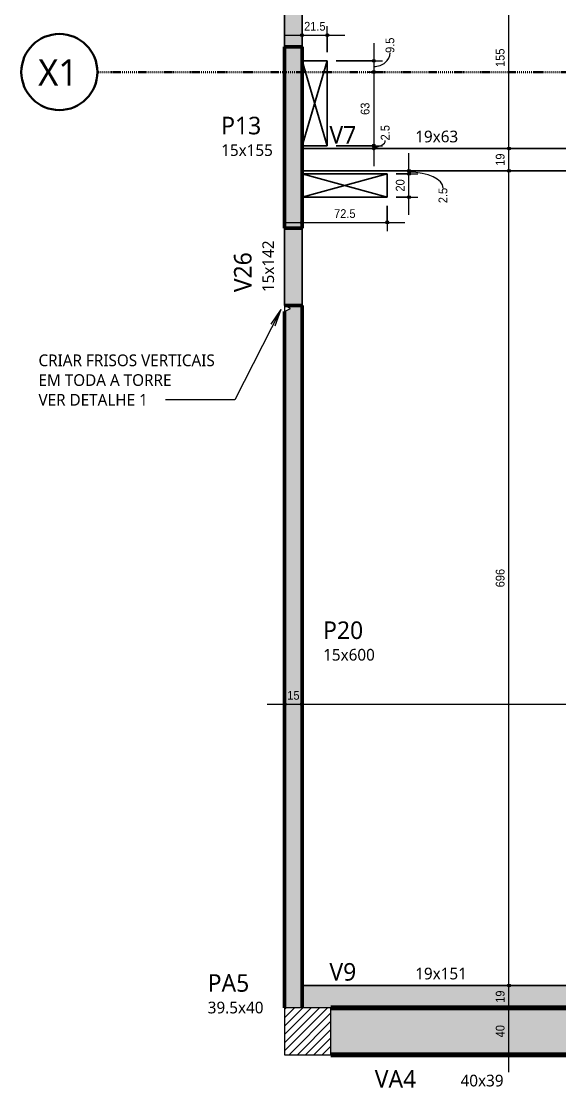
# Model space of a CAD drawing. Header units: centimetres. Extents: x -1984 to 34419, y -3196 to 88064.
# Drawn here: x -1984 to -1524, y -984 to -73 of the extents above; entities that cross this region are included whole.
import ezdxf

# ---------------------------------------------------------------- set-up
doc = ezdxf.new("R2010")
doc.units = ezdxf.units.CM
doc.linetypes.add('Dash dot', pattern=[1.5875, 0.635, -0.47625, 0, -0.47625])
doc.linetypes.add('Traço', pattern=[0.635, 0.3175, -0.3175])
for name, color, linetype, lineweight in [('A-ANNO-DIMS', 7, 'Continuous', 9), ('A-ANNO-DIMS-50', 7, 'Continuous', 9), ('A-DETL-GENF', 7, 'Continuous', 18), ('A-DETL-THIN', 7, 'Continuous', 25), ('A-FLOR', 7, 'Continuous', 25), ('G-ANNO-TEXT', 7, 'Continuous', 9), ('S-BEAM', 7, 'Continuous', 25), ('S-BEAM-HDLN', 7, 'Traço', 25), ('S-BEAM-IDEN', 7, 'Continuous', 9), ('S-COLS', 7, 'Continuous', 25), ('S-COLS-IDEN', 7, 'Continuous', 9), ('S-GRID', 7, 'Continuous', 9), ('S-GRID-IDEN', 7, 'Continuous', 9)]:
    doc.layers.add(name, color=color, linetype=linetype, lineweight=lineweight)
doc.layers.add('A-DETL', color=7, linetype='Continuous', lineweight=18, true_color=0x00a600)
doc.styles.add('Arial_1', font='arial.ttf', dxfattribs={"width": 0.9, "height": 7.5})
doc.styles.add('Gadugi', font='gadugi.ttf', dxfattribs={"height": 15})
doc.styles.add('Gadugi_1', font='gadugi.ttf', dxfattribs={"height": 10})
doc.styles.add('Gadugi_5', font='gadugi.ttf', dxfattribs={"height": 22.5})
doc.dimstyles.new('PED_1_5mm_ESQ', dxfattribs={"dimscale": 30.48, "dimtxt": 7.651945, "dimasz": 0.328084, "dimexe": 0.246063, "dimexo": 0.246063, "dimgap": 0.049213, "dimtad": 1, "dimdec": 1, "dimrnd": 0.5, "dimdsep": 46, "dimtxsty": 'Arial_1', "dimblk1": 'DOTSMALL', "dimblk2": 'DOTSMALL', "dimsah": 1, "dimcen": 0.09, "dimdle": 0.492126, "dimazin": 0, "dimtfac": 1, "dimtdec": 4, "dimtix": 1, "dimtmove": 0, "dimatfit": 3, "dimfxl": 1, "dimtvp": 1, "dimtolj": 1, "dimtzin": 0, "dimarcsym": 2})
doc.dimstyles.new('PED_1_5mm_ESQ_2', dxfattribs={"dimscale": 30.48, "dimtxt": 7.651945, "dimasz": 0.328084, "dimexe": 0.246063, "dimexo": 0.246063, "dimgap": 0.049213, "dimtad": 1, "dimdec": 1, "dimrnd": 0.5, "dimdsep": 46, "dimtxsty": 'Arial_1', "dimblk1": 'DOTSMALL', "dimblk2": 'DOTSMALL', "dimsah": 1, "dimcen": 0.09, "dimdle": 0.492126, "dimazin": 0, "dimtfac": 1, "dimtdec": 4, "dimtix": 1, "dimtmove": 1, "dimatfit": 3, "dimfxl": 1, "dimtvp": 1, "dimtolj": 1, "dimtzin": 0, "dimarcsym": 2})

# ---------------------------------------------------------------- blocks, each defined once
blk = doc.blocks.new('Eixo - X1-2173051-PL F 001 - FORMA DO 4º PAVIMENTO')
at = {"layer": 'S-GRID-IDEN', "color": 152, "lineweight": 35, "true_color": 0x0070c0}
blk.add_circle((0, 0), 0.65, dxfattribs=at)
blk = doc.blocks.new('DIMBLOCK18-PL F 001 - FORMA DO 4º PAVIMENTO')
at = {"layer": 'A-ANNO-DIMS-50'}
h = blk.add_hatch(color=256, dxfattribs=at)
edge = h.paths.add_edge_path(flags=0)
edge.add_arc((-1567.19, -915.95), 1.25, 0, 360)
h = blk.add_hatch(color=256, dxfattribs=at)
edge = h.paths.add_edge_path(flags=0)
edge.add_arc((-1567.19, -955.95), 1.25, 0, 360)
for p, q in [((-1561.46, -915.95), (-1574.69, -915.95)), ((-1567.19, -970.95), (-1567.19, -915.95)), ((-1567.19, -915.95), (-1561.46, -915.95)), ((-1561.46, -955.95), (-1574.69, -955.95)), ((-1567.19, -955.95), (-1561.46, -955.95))]:
    blk.add_line(p, q, dxfattribs=at)
for centre in [(-1567.19, -915.95), (-1567.19, -955.95)]:
    blk.add_circle(centre, 1.25, dxfattribs=at)
at = {"layer": 'A-ANNO-DIMS-50', "color": 0, "insert": (-1578.43, -941.13), "char_height": 7.5, "width": 12.4315, "attachment_point": 1, "rotation": 90, "line_spacing_factor": 0.941778, "style": 'Arial_1'}
blk.add_mtext('40', dxfattribs=at)
blk = doc.blocks.new('_DotSmall')
at = {"color": 0, "linetype": 'ByBlock', "const_width": 0.5}
blk.add_lwpolyline([(-0.0625, 0, 1), (0.0625, 0, 1)], format="xyb", close=True, dxfattribs=at)
blk = doc.blocks.new('DIMBLOCK19-PL F 001 - FORMA DO 4º PAVIMENTO')
at = {"layer": 'A-ANNO-DIMS-50'}
h = blk.add_hatch(color=256, dxfattribs=at)
edge = h.paths.add_edge_path(flags=0)
edge.add_arc((-1567.19, -896.95), 1.25, 0, 360)
h = blk.add_hatch(color=256, dxfattribs=at)
edge = h.paths.add_edge_path(flags=0)
edge.add_arc((-1567.19, -915.95), 1.25, 0, 360)
for p, q in [((-1561.46, -896.95), (-1574.69, -896.95)), ((-1567.19, -915.95), (-1567.19, -896.95)), ((-1567.19, -896.95), (-1561.46, -896.95)), ((-1561.46, -915.95), (-1574.69, -915.95)), ((-1567.19, -915.95), (-1561.46, -915.95))]:
    blk.add_line(p, q, dxfattribs=at)
for centre in [(-1567.19, -896.95), (-1567.19, -915.95)]:
    blk.add_circle(centre, 1.25, dxfattribs=at)
at = {"layer": 'A-ANNO-DIMS-50', "color": 0, "insert": (-1578.43, -911.63), "char_height": 7.5, "width": 12.4315, "attachment_point": 1, "rotation": 90, "line_spacing_factor": 0.941778, "style": 'Arial_1'}
blk.add_mtext('19', dxfattribs=at)
blk = doc.blocks.new('DIMBLOCK20-PL F 001 - FORMA DO 4º PAVIMENTO')
at = {"layer": 'A-ANNO-DIMS-50'}
h = blk.add_hatch(color=256, dxfattribs=at)
edge = h.paths.add_edge_path(flags=0)
edge.add_arc((-1567.19, -200.88), 1.25, 0, 360)
h = blk.add_hatch(color=256, dxfattribs=at)
edge = h.paths.add_edge_path(flags=0)
edge.add_arc((-1567.19, -896.95), 1.25, 0, 360)
for p, q in [((-1561.46, -200.88), (-1574.69, -200.88)), ((-1567.19, -896.95), (-1567.19, -200.88)), ((-1567.19, -200.88), (-1561.46, -200.88)), ((-1561.46, -896.95), (-1574.69, -896.95)), ((-1567.19, -896.95), (-1561.46, -896.95))]:
    blk.add_line(p, q, dxfattribs=at)
for centre in [(-1567.19, -200.88), (-1567.19, -896.95)]:
    blk.add_circle(centre, 1.25, dxfattribs=at)
at = {"layer": 'A-ANNO-DIMS-50', "color": 0, "insert": (-1578.43, -556.68), "char_height": 7.5, "width": 18.6472, "attachment_point": 1, "rotation": 90, "line_spacing_factor": 0.941778, "style": 'Arial_1'}
blk.add_mtext('696', dxfattribs=at)
blk = doc.blocks.new('DIMBLOCK21-PL F 001 - FORMA DO 4º PAVIMENTO')
at = {"layer": 'A-ANNO-DIMS-50'}
h = blk.add_hatch(color=256, dxfattribs=at)
edge = h.paths.add_edge_path(flags=0)
edge.add_arc((-1567.19, -181.88), 1.25, 0, 360)
h = blk.add_hatch(color=256, dxfattribs=at)
edge = h.paths.add_edge_path(flags=0)
edge.add_arc((-1567.19, -200.88), 1.25, 0, 360)
for p, q in [((-1561.46, -181.88), (-1574.69, -181.88)), ((-1567.19, -200.88), (-1567.19, -181.88)), ((-1567.19, -181.88), (-1561.46, -181.88)), ((-1561.46, -200.88), (-1574.69, -200.88)), ((-1567.19, -200.88), (-1561.46, -200.88))]:
    blk.add_line(p, q, dxfattribs=at)
for centre in [(-1567.19, -181.88), (-1567.19, -200.88)]:
    blk.add_circle(centre, 1.25, dxfattribs=at)
at = {"layer": 'A-ANNO-DIMS-50', "color": 0, "insert": (-1578.43, -196.56), "char_height": 7.5, "width": 12.4315, "attachment_point": 1, "rotation": 90, "line_spacing_factor": 0.941778, "style": 'Arial_1'}
blk.add_mtext('19', dxfattribs=at)
blk = doc.blocks.new('DIMBLOCK22-PL F 001 - FORMA DO 4º PAVIMENTO')
at = {"layer": 'A-ANNO-DIMS-50'}
h = blk.add_hatch(color=256, dxfattribs=at)
edge = h.paths.add_edge_path(flags=0)
edge.add_arc((-1567.19, -26.88), 1.25, 0, 360)
h = blk.add_hatch(color=256, dxfattribs=at)
edge = h.paths.add_edge_path(flags=0)
edge.add_arc((-1567.19, -181.88), 1.25, 0, 360)
for p, q in [((-1388.86, -26.88), (-1574.69, -26.88)), ((-1567.19, -181.88), (-1567.19, -26.88)), ((-1567.19, -26.88), (-1388.86, -26.88)), ((-1561.46, -181.88), (-1574.69, -181.88)), ((-1567.19, -181.88), (-1561.46, -181.88))]:
    blk.add_line(p, q, dxfattribs=at)
for centre in [(-1567.19, -26.88), (-1567.19, -181.88)]:
    blk.add_circle(centre, 1.25, dxfattribs=at)
at = {"layer": 'A-ANNO-DIMS-50', "color": 0, "insert": (-1578.43, -112.15), "char_height": 7.5, "width": 18.6472, "attachment_point": 1, "rotation": 90, "line_spacing_factor": 0.941778, "style": 'Arial_1'}
blk.add_mtext('155', dxfattribs=at)
blk = doc.blocks.new('DIMBLOCK53-PL F 001 - FORMA DO 4º PAVIMENTO')
at = {"layer": 'A-ANNO-DIMS-50'}
h = blk.add_hatch(color=256, dxfattribs=at)
edge = h.paths.add_edge_path(flags=0)
edge.add_arc((-1758.86, -656.45), 1.25, 0, 360)
h = blk.add_hatch(color=256, dxfattribs=at)
edge = h.paths.add_edge_path(flags=0)
edge.add_arc((-1743.86, -656.45), 1.25, 0, 360)
for p, q in [((-1758.86, -662.18), (-1758.86, -648.95)), ((-1743.86, -662.18), (-1743.86, -648.95)), ((-1773.86, -656.45), (-1743.86, -656.45)), ((-1758.86, -656.45), (-1758.86, -662.18)), ((-1743.86, -656.45), (-1743.86, -662.18))]:
    blk.add_line(p, q, dxfattribs=at)
for centre in [(-1758.86, -656.45), (-1743.86, -656.45)]:
    blk.add_circle(centre, 1.25, dxfattribs=at)
at = {"layer": 'A-ANNO-DIMS-50', "color": 0, "insert": (-1756.54, -645.21), "char_height": 7.5, "width": 12.4315, "attachment_point": 1, "line_spacing_factor": 0.941778, "style": 'Arial_1'}
blk.add_mtext('15', dxfattribs=at)
blk = doc.blocks.new('DIMBLOCK54-PL F 001 - FORMA DO 4º PAVIMENTO')
at = {"layer": 'A-ANNO-DIMS-50'}
h = blk.add_hatch(color=256, dxfattribs=at)
edge = h.paths.add_edge_path(flags=0)
edge.add_arc((-1743.86, -656.45), 1.25, 0, 360)
h = blk.add_hatch(color=256, dxfattribs=at)
edge = h.paths.add_edge_path(flags=0)
edge.add_arc((-1240.86, -656.45), 1.25, 0, 360)
for p, q in [((-1240.86, -429.38), (-1240.86, -663.95)), ((-1240.86, -656.45), (-1240.86, -429.38)), ((-1743.86, -662.18), (-1743.86, -648.95)), ((-1743.86, -656.45), (-1240.86, -656.45)), ((-1743.86, -656.45), (-1743.86, -662.18))]:
    blk.add_line(p, q, dxfattribs=at)
for centre in [(-1743.86, -656.45), (-1240.86, -656.45)]:
    blk.add_circle(centre, 1.25, dxfattribs=at)
at = {"layer": 'A-ANNO-DIMS-50', "color": 0, "insert": (-1500.13, -645.21), "char_height": 7.5, "width": 18.6472, "attachment_point": 1, "line_spacing_factor": 0.941778, "style": 'Arial_1'}
blk.add_mtext('503', dxfattribs=at)
blk = doc.blocks.new('DIMBLOCK210-PL F 001 - FORMA DO 4º PAVIMENTO')
at = {"layer": 'A-ANNO-DIMS-50'}
h = blk.add_hatch(color=256, dxfattribs=at)
edge = h.paths.add_edge_path(flags=0)
edge.add_arc((-1682.61, -106.88), 1.25, 0, 360)
h = blk.add_hatch(color=256, dxfattribs=at)
edge = h.paths.add_edge_path(flags=0)
edge.add_arc((-1682.61, -116.45), 1.25, 0, 360)
for p, q in [((-1682.61, -91.88), (-1682.61, -116.45)), ((-1714.86, -106.88), (-1675.11, -106.88)), ((-1682.61, -106.88), (-1714.86, -106.88)), ((-1688.34, -116.45), (-1675.11, -116.45)), ((-1682.61, -116.45), (-1688.34, -116.45))]:
    blk.add_line(p, q, dxfattribs=at)
for centre in [(-1682.61, -106.88), (-1682.61, -116.45)]:
    blk.add_circle(centre, 1.25, dxfattribs=at)
blk.add_ellipse((-1682.61, -100.16), major_axis=(-13.87, 0), ratio=0.82904, start_param=1.570796, end_param=3.141593, dxfattribs=at)
at = {"layer": 'A-ANNO-DIMS-50', "color": 0, "insert": (-1672.59, -100.16), "char_height": 7.5, "width": 15.5393, "attachment_point": 1, "rotation": 90, "line_spacing_factor": 0.941778, "style": 'Arial_1'}
blk.add_mtext('9.5', dxfattribs=at)
blk = doc.blocks.new('DIMBLOCK211-PL F 001 - FORMA DO 4º PAVIMENTO')
at = {"layer": 'A-ANNO-DIMS-50'}
h = blk.add_hatch(color=256, dxfattribs=at)
edge = h.paths.add_edge_path(flags=0)
edge.add_arc((-1682.61, -116.45), 1.25, 0, 360)
h = blk.add_hatch(color=256, dxfattribs=at)
edge = h.paths.add_edge_path(flags=0)
edge.add_arc((-1682.61, -179.38), 1.25, 0, 360)
for p, q in [((-1688.34, -116.45), (-1675.11, -116.45)), ((-1682.61, -116.45), (-1688.34, -116.45)), ((-1682.61, -116.45), (-1682.61, -179.38)), ((-1714.86, -179.38), (-1675.11, -179.38)), ((-1682.61, -179.38), (-1714.86, -179.38))]:
    blk.add_line(p, q, dxfattribs=at)
for centre in [(-1682.61, -116.45), (-1682.61, -179.38)]:
    blk.add_circle(centre, 1.25, dxfattribs=at)
at = {"layer": 'A-ANNO-DIMS-50', "color": 0, "insert": (-1693.84, -153.09), "char_height": 7.5, "width": 12.4315, "attachment_point": 1, "rotation": 90, "line_spacing_factor": 0.941778, "style": 'Arial_1'}
blk.add_mtext('63', dxfattribs=at)
blk = doc.blocks.new('DIMBLOCK212-PL F 001 - FORMA DO 4º PAVIMENTO')
at = {"layer": 'A-ANNO-DIMS-50'}
h = blk.add_hatch(color=256, dxfattribs=at)
edge = h.paths.add_edge_path(flags=0)
edge.add_arc((-1682.61, -179.38), 1.25, 0, 360)
h = blk.add_hatch(color=256, dxfattribs=at)
edge = h.paths.add_edge_path(flags=0)
edge.add_arc((-1682.61, -181.88), 1.25, 0, 360)
for p, q in [((-1714.86, -179.38), (-1675.11, -179.38)), ((-1682.61, -179.38), (-1714.86, -179.38)), ((-1688.34, -181.88), (-1675.11, -181.88)), ((-1682.61, -181.88), (-1688.34, -181.88)), ((-1682.61, -179.38), (-1682.61, -196.88))]:
    blk.add_line(p, q, dxfattribs=at)
for centre in [(-1682.61, -179.38), (-1682.61, -181.88)]:
    blk.add_circle(centre, 1.25, dxfattribs=at)
blk.add_ellipse((-1682.61, -174.88), major_axis=(9.78, 0), ratio=0.588281, start_param=4.712389, end_param=6.283185, dxfattribs=at)
at = {"layer": 'A-ANNO-DIMS-50', "color": 0, "insert": (-1676.68, -174.88), "char_height": 7.5, "width": 15.5393, "attachment_point": 1, "rotation": 90, "line_spacing_factor": 0.941778, "style": 'Arial_1'}
blk.add_mtext('2.5', dxfattribs=at)
blk = doc.blocks.new('DIMBLOCK213-PL F 001 - FORMA DO 4º PAVIMENTO')
at = {"layer": 'A-ANNO-DIMS-50'}
h = blk.add_hatch(color=256, dxfattribs=at)
edge = h.paths.add_edge_path(flags=0)
edge.add_arc((-1743.86, -244.89), 1.25, 0, 360)
h = blk.add_hatch(color=256, dxfattribs=at)
edge = h.paths.add_edge_path(flags=0)
edge.add_arc((-1671.11, -244.89), 1.25, 0, 360)
for p, q in [((-1671.11, -230.88), (-1671.11, -252.39)), ((-1671.11, -244.89), (-1671.11, -230.88)), ((-1758.86, -244.89), (-1656.11, -244.89)), ((-1743.86, -250.63), (-1743.86, -237.39)), ((-1743.86, -244.89), (-1743.86, -250.63))]:
    blk.add_line(p, q, dxfattribs=at)
for centre in [(-1743.86, -244.89), (-1671.11, -244.89)]:
    blk.add_circle(centre, 1.25, dxfattribs=at)
at = {"layer": 'A-ANNO-DIMS-50', "color": 0, "insert": (-1716.55, -233.66), "char_height": 7.5, "width": 21.7551, "attachment_point": 1, "line_spacing_factor": 0.941778, "style": 'Arial_1'}
blk.add_mtext('72.5', dxfattribs=at)
blk = doc.blocks.new('DIMBLOCK214-PL F 001 - FORMA DO 4º PAVIMENTO')
at = {"layer": 'A-ANNO-DIMS-50'}
h = blk.add_hatch(color=256, dxfattribs=at)
edge = h.paths.add_edge_path(flags=0)
edge.add_arc((-1652.61, -203.38), 1.25, 0, 360)
h = blk.add_hatch(color=256, dxfattribs=at)
edge = h.paths.add_edge_path(flags=0)
edge.add_arc((-1652.61, -223.38), 1.25, 0, 360)
for p, q in [((-1663.61, -203.38), (-1645.11, -203.38)), ((-1652.61, -203.38), (-1663.61, -203.38)), ((-1652.61, -238.38), (-1652.61, -203.38)), ((-1663.61, -223.38), (-1645.11, -223.38)), ((-1652.61, -223.38), (-1663.61, -223.38))]:
    blk.add_line(p, q, dxfattribs=at)
for centre in [(-1652.61, -203.38), (-1652.61, -223.38)]:
    blk.add_circle(centre, 1.25, dxfattribs=at)
at = {"layer": 'A-ANNO-DIMS-50', "color": 0, "insert": (-1663.84, -218.56), "char_height": 7.5, "width": 12.4315, "attachment_point": 1, "rotation": 90, "line_spacing_factor": 0.941778, "style": 'Arial_1'}
blk.add_mtext('20', dxfattribs=at)
blk = doc.blocks.new('DIMBLOCK215-PL F 001 - FORMA DO 4º PAVIMENTO')
at = {"layer": 'A-ANNO-DIMS-50'}
h = blk.add_hatch(color=256, dxfattribs=at)
edge = h.paths.add_edge_path(flags=0)
edge.add_arc((-1652.61, -200.88), 1.25, 0, 360)
h = blk.add_hatch(color=256, dxfattribs=at)
edge = h.paths.add_edge_path(flags=0)
edge.add_arc((-1652.61, -203.38), 1.25, 0, 360)
for p, q in [((-1652.61, -203.38), (-1652.61, -185.88)), ((-1663.61, -203.38), (-1645.11, -203.38)), ((-1652.61, -203.38), (-1663.61, -203.38)), ((-1646.88, -200.88), (-1660.11, -200.88)), ((-1652.61, -200.88), (-1646.88, -200.88))]:
    blk.add_line(p, q, dxfattribs=at)
for centre in [(-1652.61, -200.88), (-1652.61, -203.38)]:
    blk.add_circle(centre, 1.25, dxfattribs=at)
blk.add_ellipse((-1652.61, -215.57), major_axis=(29.15, 0), ratio=0.460981, start_param=0, end_param=1.570796, dxfattribs=at)
at = {"layer": 'A-ANNO-DIMS-50', "color": 0, "insert": (-1627.31, -228.52), "char_height": 7.5, "width": 15.5393, "attachment_point": 1, "rotation": 90, "line_spacing_factor": 0.941778, "style": 'Arial_1'}
blk.add_mtext('2.5', dxfattribs=at)
blk = doc.blocks.new('DIMBLOCK261-PL F 001 - FORMA DO 4º PAVIMENTO')
at = {"layer": 'A-ANNO-DIMS-50'}
h = blk.add_hatch(color=256, dxfattribs=at)
edge = h.paths.add_edge_path(flags=0)
edge.add_arc((-1743.86, -84.87), 1.25, 0, 360)
h = blk.add_hatch(color=256, dxfattribs=at)
edge = h.paths.add_edge_path(flags=0)
edge.add_arc((-1722.36, -84.87), 1.25, 0, 360)
for p, q in [((-1743.86, -90.6), (-1743.86, -77.37)), ((-1722.36, -99.38), (-1722.36, -77.37)), ((-1758.86, -84.87), (-1707.36, -84.87)), ((-1743.86, -84.87), (-1743.86, -90.6)), ((-1722.36, -84.87), (-1722.36, -99.38))]:
    blk.add_line(p, q, dxfattribs=at)
for centre in [(-1743.86, -84.87), (-1722.36, -84.87)]:
    blk.add_circle(centre, 1.25, dxfattribs=at)
at = {"layer": 'A-ANNO-DIMS-50', "color": 0, "insert": (-1742.18, -73.63), "char_height": 7.5, "width": 21.7551, "attachment_point": 1, "line_spacing_factor": 0.941778, "style": 'Arial_1'}
blk.add_mtext('21.5', dxfattribs=at)

msp = doc.modelspace()

# ---------------------------------------------------------------- hatches: boundary and pattern name
at = {"layer": 'A-DETL-GENF', "true_color": 0x808080}
h = msp.add_hatch(dxfattribs=at)
h.set_pattern_fill('FP_1', color=8, style=0, pattern_type=2)
h.set_pattern_definition([(45, (0, 0), (-3.535534, 3.535534), [])])
h.paths.add_polyline_path([(950.15, -955.95), (989.65, -955.95), (989.65, -915.95), (950.15, -915.95)], flags=0)
h.paths.add_polyline_path([(-1719.36, -955.95), (-1719.36, -915.95), (-1758.86, -915.95), (-1758.86, -955.95)], flags=0)
h.paths.add_polyline_path([(1308.64, 707.12), (1348.15, 707.12), (1348.15, 747.12), (1308.64, 747.12)], flags=0)
h.paths.add_polyline_path([(-1400.36, 707.12), (-1360.86, 707.12), (-1360.86, 747.12), (-1400.36, 747.12)], flags=0)
at = {"layer": 'S-BEAM', "true_color": 0xe6b8b7}
for points in [[(-1758.86, -94.95), (-1743.86, -94.95), (-1743.86, -28.98), (-1758.86, -28.98)], [(-1753.86, -316), (-1743.86, -316), (-1743.86, -250.03), (-1758.86, -250.03), (-1758.86, -316)]]:
    msp.add_hatch(color=9, dxfattribs=at).paths.add_polyline_path(points, flags=0)
at = {"layer": 'S-BEAM', "true_color": 0xccffcc}
msp.add_hatch(color=254, dxfattribs=at).paths.add_polyline_path([(-1719.36, -915.95), (-1279.61, -915.95), (-1279.61, -896.95), (-1743.86, -896.95), (-1743.86, -915.95)], flags=0)
at = {"layer": 'S-BEAM', "true_color": 0xffffcc}
msp.add_hatch(color=7, dxfattribs=at).paths.add_polyline_path([(950.15, -955.95), (950.15, -915.95), (-1719.36, -915.95), (-1719.36, -955.95), (586.97, -955.95)], flags=0)
at = {"layer": 'S-COLS', "true_color": 0x808080}
for points in [[(-1743.86, -249.93), (-1743.86, -94.95), (-1758.86, -94.95), (-1758.86, -249.93)], [(-1743.86, -915.95), (-1743.86, -316), (-1758.86, -316), (-1753.86, -318.5), (-1758.86, -321), (-1758.86, -915.95), (-1753.86, -915.95)]]:
    msp.add_hatch(color=8, dxfattribs=at).paths.add_polyline_path(points, flags=0)

# ---------------------------------------------------------------- linework, layer by layer
at = {"layer": 'A-DETL', "color": 7}
for p, q in [((-1758.86, -316), (-1758.86, -321)), ((-1753.86, -318.5), (-1758.86, -316)), ((-1758.86, -321), (-1753.86, -318.5)), ((-1719.36, -915.95), (-1758.86, -915.95)), ((-1758.86, -915.95), (-1758.86, -955.95)), ((-1719.36, -955.95), (-1719.36, -915.95)), ((-1758.86, -955.95), (-1719.36, -955.95))]:
    msp.add_line(p, q, dxfattribs=at)
at = {"layer": 'A-DETL-THIN'}
for p, q in [((-1743.86, -106.88), (-1722.36, -179.38)), ((-1743.86, -179.38), (-1722.36, -106.88)), ((-1722.36, -179.38), (-1743.86, -179.38)), ((-1743.86, -203.38), (-1671.11, -223.38)), ((-1743.86, -223.38), (-1671.11, -203.38)), ((-1671.11, -223.38), (-1743.86, -223.38))]:
    msp.add_line(p, q, dxfattribs=at)
at = {"layer": 'A-FLOR'}
for p, q in [((-1743.86, -94.95), (-1743.86, -28.98)), ((-1722.36, -106.88), (-1743.86, -106.88)), ((-1722.36, -179.38), (-1722.36, -106.88)), ((-1743.86, -179.38), (-1722.36, -179.38)), ((-1671.11, -203.38), (-1743.86, -203.38)), ((-1671.11, -223.38), (-1671.11, -203.38)), ((-1743.86, -223.38), (-1671.11, -223.38)), ((-1743.86, -316), (-1743.86, -249.93))]:
    msp.add_line(p, q, dxfattribs=at)
at = {"layer": 'G-ANNO-TEXT', "color": 1, "true_color": 0xff0000}
for p, q in [((-1762.02, -319.29), (-1801.38, -396.49)), ((-1762.02, -319.29), (-1770.59, -331.76)), ((-1762.02, -319.29), (-1767.07, -333.55)), ((-1801.38, -396.49), (-1860.58, -396.49))]:
    msp.add_line(p, q, dxfattribs=at)
at = {"layer": 'S-BEAM'}
for p, q in [((-1758.86, -94.95), (-1758.86, -28.98)), ((-1743.86, -181.88), (-1240.86, -181.88)), ((-1743.86, -200.88), (-1240.86, -200.88)), ((-1758.86, -250.03), (-1743.86, -250.03)), ((-1758.86, -316), (-1758.86, -250.03)), ((-1279.61, -896.95), (-1743.86, -896.95))]:
    msp.add_line(p, q, dxfattribs=at)
at = {"layer": 'S-BEAM', "color": 190, "lineweight": 70, "true_color": 0x8000ff}
msp.add_line((-1719.36, -955.95), (950.15, -955.95), dxfattribs=at)
at = {"layer": 'S-BEAM-HDLN', "color": 190, "linetype": 'Continuous', "lineweight": 70, "true_color": 0x8000ff}
msp.add_line((-1279.61, -915.95), (-1719.36, -915.95), dxfattribs=at)
at = {"layer": 'S-COLS', "lineweight": 50}
for p, q in [((-1758.86, -249.93), (-1758.86, -94.95)), ((-1758.86, -94.95), (-1743.86, -94.95)), ((-1743.86, -94.95), (-1743.86, -249.93)), ((-1743.86, -249.93), (-1758.86, -249.93)), ((-1758.86, -316), (-1743.86, -316)), ((-1743.86, -316), (-1743.86, -915.95)), ((-1758.86, -915.95), (-1758.86, -321))]:
    msp.add_line(p, q, dxfattribs=at)
at = {"layer": 'S-GRID', "color": 152, "linetype": 'Dash dot', "lineweight": 35, "true_color": 0x0070c0}
msp.add_line((1636.68, -116.45), (-1918.78, -116.45), dxfattribs=at)

# ---------------------------------------------------------------- block references
at = {"layer": 'S-GRID-IDEN', "color": 152, "true_color": 0x0070c0, "xscale": 49.99999999999998, "yscale": 49.99999999999998, "zscale": 49.99999999999998, "rotation": 89.99999999999982}
msp.add_blockref('Eixo - X1-2173051-PL F 001 - FORMA DO 4º PAVIMENTO', (-1951.28, -116.45), dxfattribs=at)

# ---------------------------------------------------------------- texts
at = {"layer": 'G-ANNO-TEXT', "color": 1, "true_color": 0xff0000, "char_height": 10, "attachment_point": 1, "style": 'Gadugi_1'}
for s, insert, width in [('CRIAR FRISOS VERTICAIS', (-1969.13, -357.75), 190.8016), ('EM TODA A TORRE', (-1969.13, -374.62), 147.1097), ('VER DETALHE 1', (-1969.13, -391.49), 119.4514)]:
    msp.add_mtext(s, dxfattribs=dict(at, insert=insert, width=width))
at = {"layer": 'S-BEAM-IDEN', "attachment_point": 1}
for s, insert, char_height, width, style in [('V7', (-1720.53, -162.61), 15, 30.0633, 'Gadugi'), ('19x63', (-1647.23, -166.54), 10, 44.8945, 'Gadugi_1'), ('V9', (-1720.53, -877.68), 15, 30.0633, 'Gadugi'), ('19x151', (-1647.23, -881.61), 10, 54.1139, 'Gadugi_1'), ('VA4', (-1681.78, -969.13), 15, 46.4979, 'Gadugi'), ('40x39', (-1608.48, -973.06), 10, 44.8945, 'Gadugi_1')]:
    msp.add_mtext(s, dxfattribs=dict(at, insert=insert, char_height=char_height, width=width, style=style))
at = {"layer": 'S-BEAM-IDEN', "attachment_point": 1, "rotation": 90}
for s, insert, char_height, width, style in [('15x142', (-1777.87, -304.5), 10, 54.1139, 'Gadugi_1'), ('V26', (-1802.09, -304.5), 15, 44.0928, 'Gadugi')]:
    msp.add_mtext(s, dxfattribs=dict(at, insert=insert, char_height=char_height, width=width, style=style))
at = {"layer": 'S-COLS-IDEN', "attachment_point": 1}
for s, insert, char_height, width, style in [('P13', (-1813, -154.68), 15, 42.4894, 'Gadugi'), ('15x155', (-1813, -178.17), 10, 54.1139, 'Gadugi_1'), ('P20', (-1725.9, -585.81), 15, 42.4894, 'Gadugi'), ('15x600', (-1725.9, -609.3), 10, 54.1139, 'Gadugi_1'), ('PA5', (-1824.52, -887.17), 15, 44.8945, 'Gadugi'), ('39.5x40', (-1824.52, -910.66), 10, 57.7215, 'Gadugi_1')]:
    msp.add_mtext(s, dxfattribs=dict(at, insert=insert, char_height=char_height, width=width, style=style))
at = {"layer": 'S-GRID-IDEN', "color": 152, "true_color": 0x0070c0, "insert": (-1969.35, -105.54), "char_height": 22.5, "width": 43.692, "attachment_point": 1, "style": 'Gadugi_5'}
msp.add_mtext('X1', dxfattribs=at)

# ---------------------------------------------------------------- dimensions: what is measured, and where the dimension line sits
at = {"layer": 'A-ANNO-DIMS'}
for base, p1, p2, override, picture, middle in [((-1567.19, -26.88), (-1568.96, -181.88), (-1381.36, -26.88), {"dimpost": '<>', "dimfxl": 243.344147}, 'DIMBLOCK22-PL F 001 - FORMA DO 4º PAVIMENTO', (-1572.52, -104.38)), ((-1682.61, -179.38), (-1680.84, -116.45), (-1722.36, -179.38), {"dimpost": '<>', "dimfxl": 75.396652}, 'DIMBLOCK211-PL F 001 - FORMA DO 4º PAVIMENTO', (-1687.94, -147.92)), ((-1567.19, -181.88), (-1568.96, -200.88), (-1568.96, -181.88), {"dimpost": '<>', "dimfxl": 19}, 'DIMBLOCK21-PL F 001 - FORMA DO 4º PAVIMENTO', (-1572.52, -191.38)), ((-1567.19, -200.88), (-1568.96, -896.95), (-1568.96, -200.88), {"dimpost": '<>', "dimfxl": 696.06876}, 'DIMBLOCK20-PL F 001 - FORMA DO 4º PAVIMENTO', (-1572.52, -548.92)), ((-1652.61, -203.38), (-1671.11, -223.38), (-1671.11, -203.38), {"dimpost": '<>', "dimfxl": 19.999576}, 'DIMBLOCK214-PL F 001 - FORMA DO 4º PAVIMENTO', (-1657.94, -213.38)), ((-1567.19, -896.95), (-1568.96, -915.95), (-1568.96, -896.95), {"dimpost": '<>', "dimfxl": 19}, 'DIMBLOCK19-PL F 001 - FORMA DO 4º PAVIMENTO', (-1572.52, -906.45)), ((-1567.19, -915.95), (-1568.96, -955.95), (-1568.96, -915.95), {"dimpost": '<>', "dimfxl": 40}, 'DIMBLOCK18-PL F 001 - FORMA DO 4º PAVIMENTO', (-1572.52, -935.95))]:
    dim = msp.add_linear_dim(base=base, p1=p1, p2=p2, angle=90, dimstyle='PED_1_5mm_ESQ', override=override, dxfattribs=at)
    dim.commit()
    dim.dimension.update_dxf_attribs({"geometry": picture, "text_midpoint": middle})
for base, p1, p2, override, picture, middle in [((-1722.36, -84.87), (-1743.86, -83.1), (-1722.36, -106.88), {"dimpost": '<>', "dimfxl": 32.057103}, 'DIMBLOCK261-PL F 001 - FORMA DO 4º PAVIMENTO', (-1733.11, -79.54)), ((-1671.1145, -244.8947), (-1743.86, -243.1269), (-1671.1145, -223.3805), {"dimpost": '<>', "dimfxl": 75.377922}, 'DIMBLOCK213-PL F 001 - FORMA DO 4º PAVIMENTO', (-1707.4872, -239.5654)), ((-1240.86, -656.45), (-1743.86, -654.68), (-1240.86, -421.88), {"dimpost": '<>', "dimfxl": 554.255823}, 'DIMBLOCK54-PL F 001 - FORMA DO 4º PAVIMENTO', (-1492.36, -651.11)), ((-1743.86, -656.45), (-1758.86, -654.68), (-1743.86, -654.68), {"dimpost": '<>', "dimfxl": 15}, 'DIMBLOCK53-PL F 001 - FORMA DO 4º PAVIMENTO', (-1751.36, -651.12))]:
    dim = msp.add_linear_dim(base=base, p1=p1, p2=p2, dimstyle='PED_1_5mm_ESQ', override=override, dxfattribs=at)
    dim.commit()
    dim.dimension.update_dxf_attribs({"geometry": picture, "text_midpoint": middle})
for base, p1, p2, override, picture, middle in [((-1682.61, -116.45), (-1722.36, -106.88), (-1680.84, -116.45), {"dimpost": '<>', "dimfxl": 42.612553}, 'DIMBLOCK210-PL F 001 - FORMA DO 4º PAVIMENTO', (-1667.59, -92.39)), ((-1682.61, -181.88), (-1722.36, -179.38), (-1680.84, -181.88), {"dimpost": '<>', "dimfxl": 41.599562}, 'DIMBLOCK212-PL F 001 - FORMA DO 4º PAVIMENTO', (-1671.68, -167.11)), ((-1652.61, -200.88), (-1671.11, -203.38), (-1654.38, -200.88), {"dimpost": '<>', "dimfxl": 16.924689}, 'DIMBLOCK215-PL F 001 - FORMA DO 4º PAVIMENTO', (-1622.31, -220.75))]:
    dim = msp.add_linear_dim(base=base, p1=p1, p2=p2, angle=90, dimstyle='PED_1_5mm_ESQ_2', override=override, dxfattribs=at)
    dim.commit()
    dim.dimension.update_dxf_attribs({"geometry": picture, "text_midpoint": middle, "dimtype": 160, "text_rotation": 90})

doc.saveas('drawing.dxf')
